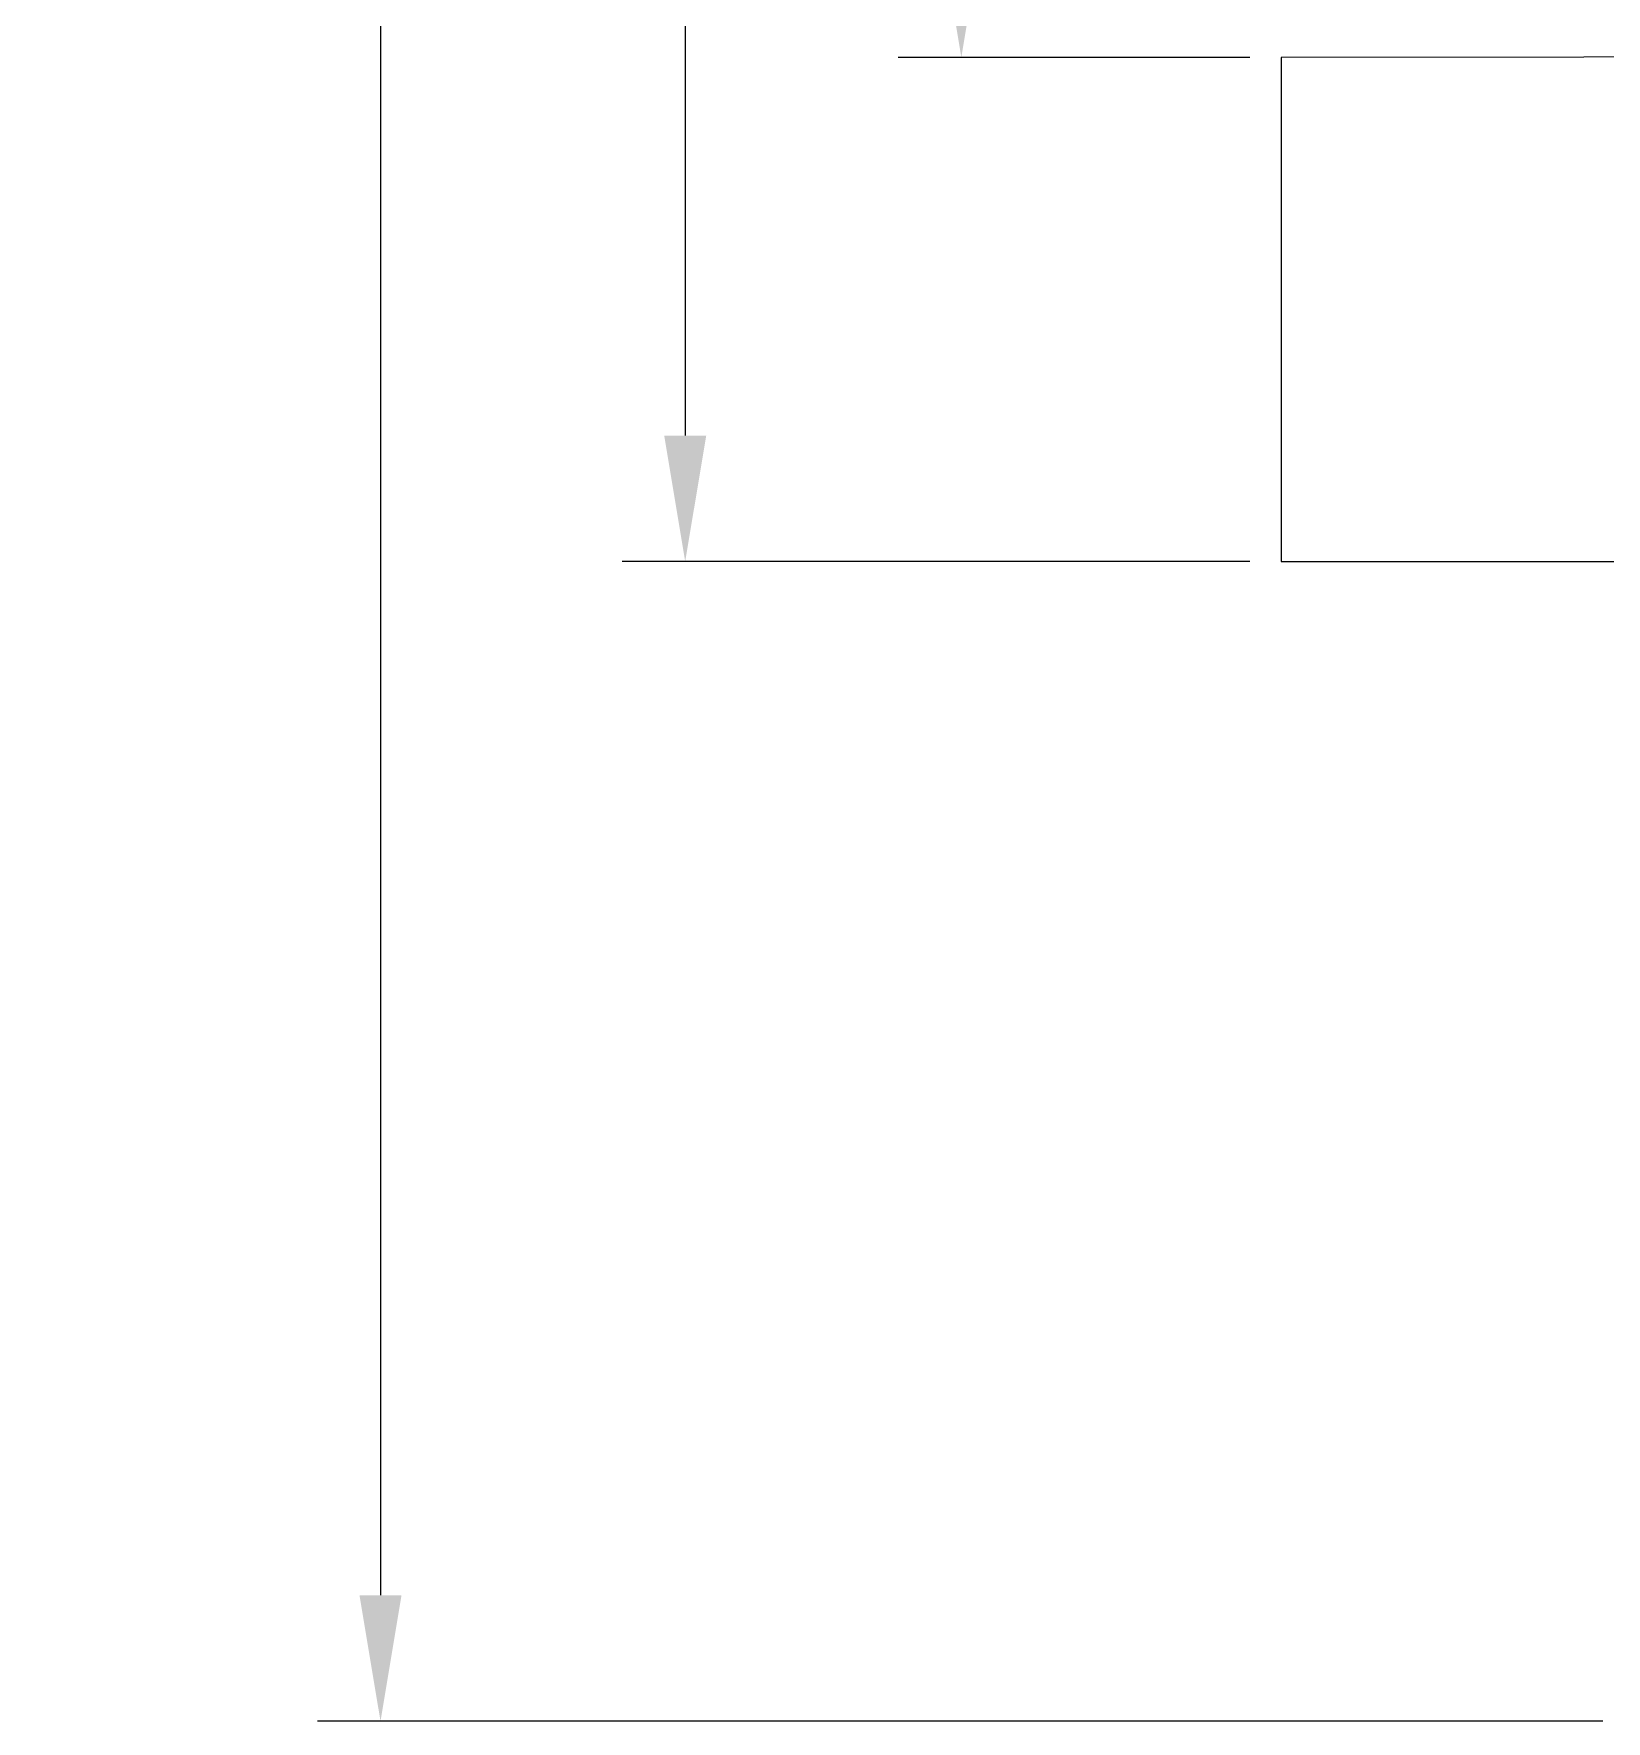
# Model space of a CAD drawing. Extents: x -152 to 234, y -48 to 48.
# Drawn here: x 50.38 to 81.56, y -48 to -14.53 of the extents above; entities that cross this region are included whole.
import ezdxf

# ---------------------------------------------------------------- set-up
doc = ezdxf.new("R2010")
doc.units = 0
doc.header["$MEASUREMENT"] = 0
doc.layers.get('0').update_dxf_attribs({"linetype": 'CONTINUOUS'})
doc.layers.get('DEFPOINTS').update_dxf_attribs({"linetype": 'CONTINUOUS'})
doc.layers.add('7-Flansch-aussen 96mm 17mm(+7mm)', color=3, linetype='CONTINUOUS')
doc.dimstyles.get("Standard").update_dxf_attribs({"dimtxt": 0.18, "dimasz": 0.18, "dimexe": 0.18, "dimexo": 0.0625, "dimgap": 0.09, "dimtad": 0, "dimtih": 1, "dimtoh": 1, "dimdec": 4, "dimzin": 0, "dimdsep": 46, "dimtxsty": 'Standard', "dimcen": 0.09, "dimadec": 0, "dimazin": 0, "dimtfac": 1, "dimtdec": 4, "dimtofl": 0, "dimtmove": 2, "dimatfit": 3, "dimfxl": 1, "dimtolj": 1, "dimarcsym": 0})

# ---------------------------------------------------------------- blocks, each defined once
blk = doc.blocks.new('*D2')
at = {"color": 0}
for p, q in [((74.491, 15), (67.523, 15)), ((68.773, 12.5), (68.773, -12.5)), ((74.491, -15), (67.523, -15))]:
    blk.add_line(p, q, dxfattribs=at)
for points in [[(68.357, 12.5), (69.19, 12.5), (68.773, 15)], [(68.357, -12.5), (69.19, -12.5), (68.773, -15)]]:
    blk.add_solid(points, dxfattribs=at)
at = {"layer": 'DEFPOINTS', "color": 0}
for p in [(75.116, 15), (68.773, -15), (75.116, -15)]:
    blk.add_point(p, dxfattribs=at)
at = {"color": 0}
blk.add_text('30', height=2.5, dxfattribs=at).set_placement((61.898, -4.425))
blk = doc.blocks.new('*D3')
at = {"color": 0}
for p, q in [((74.491, 25), (62.048, 25)), ((63.298, 22.5), (63.298, -22.5)), ((74.491, -25), (62.048, -25))]:
    blk.add_line(p, q, dxfattribs=at)
for points in [[(62.882, 22.5), (63.715, 22.5), (63.298, 25)], [(62.882, -22.5), (63.715, -22.5), (63.298, -25)]]:
    blk.add_solid(points, dxfattribs=at)
at = {"layer": 'DEFPOINTS', "color": 0}
for p in [(75.116, 25), (63.298, -25), (75.116, -25)]:
    blk.add_point(p, dxfattribs=at)
at = {"color": 0}
blk.add_text('50', height=2.5, dxfattribs=at).set_placement((56.423, -4.425))
blk = doc.blocks.new('*D4')
at = {"color": 0}
for p, q in [((81.491, 48), (56.007, 48)), ((57.257, 45.5), (57.257, -45.5)), ((81.491, -48), (56.007, -48))]:
    blk.add_line(p, q, dxfattribs=at)
for points in [[(56.84, 45.5), (57.673, 45.5), (57.257, 48)], [(56.84, -45.5), (57.673, -45.5), (57.257, -48)]]:
    blk.add_solid(points, dxfattribs=at)
at = {"layer": 'DEFPOINTS', "color": 0}
for p in [(82.116, 48), (57.257, -48), (82.116, -48)]:
    blk.add_point(p, dxfattribs=at)
at = {"color": 0}
blk.add_text('96', height=2.5, dxfattribs=at).set_placement((50.382, -4.425))

msp = doc.modelspace()

# ---------------------------------------------------------------- linework, layer by layer
at = {"layer": '7-Flansch-aussen 96mm 17mm(+7mm)'}
msp.add_lwpolyline([(99.10961, -20.5107), (99.1094, -14.97826), (75.11597, -15), (75.11597, -25), (82.11597, -25), (82.11597, -48), (99.11597, -48), (99.1109, -30), (129.76719, -29.98985), (129.76719, -24.98985)], dxfattribs=at)

# ---------------------------------------------------------------- dimensions: what is measured, and where the dimension line sits
for base, p1, p2, picture, middle in [((57.2567, -48), (82.11597, 48), (82.11597, -48), '*D4', (55.3817, 0)), ((63.29826, -25), (75.11597, 25), (75.11597, -25), '*D3', (61.42326, 0)), ((68.77343, -15), (75.11597, 15), (75.11597, -15), '*D2', (66.89843, 0))]:
    dim = msp.add_linear_dim(base=base, p1=p1, p2=p2, angle=90, dimstyle='Standard', override={"dimtmove": 0, "dimtzin": 0})
    dim.commit()
    dim.dimension.update_dxf_attribs({"geometry": picture, "text_midpoint": middle})

doc.saveas('drawing.dxf')
